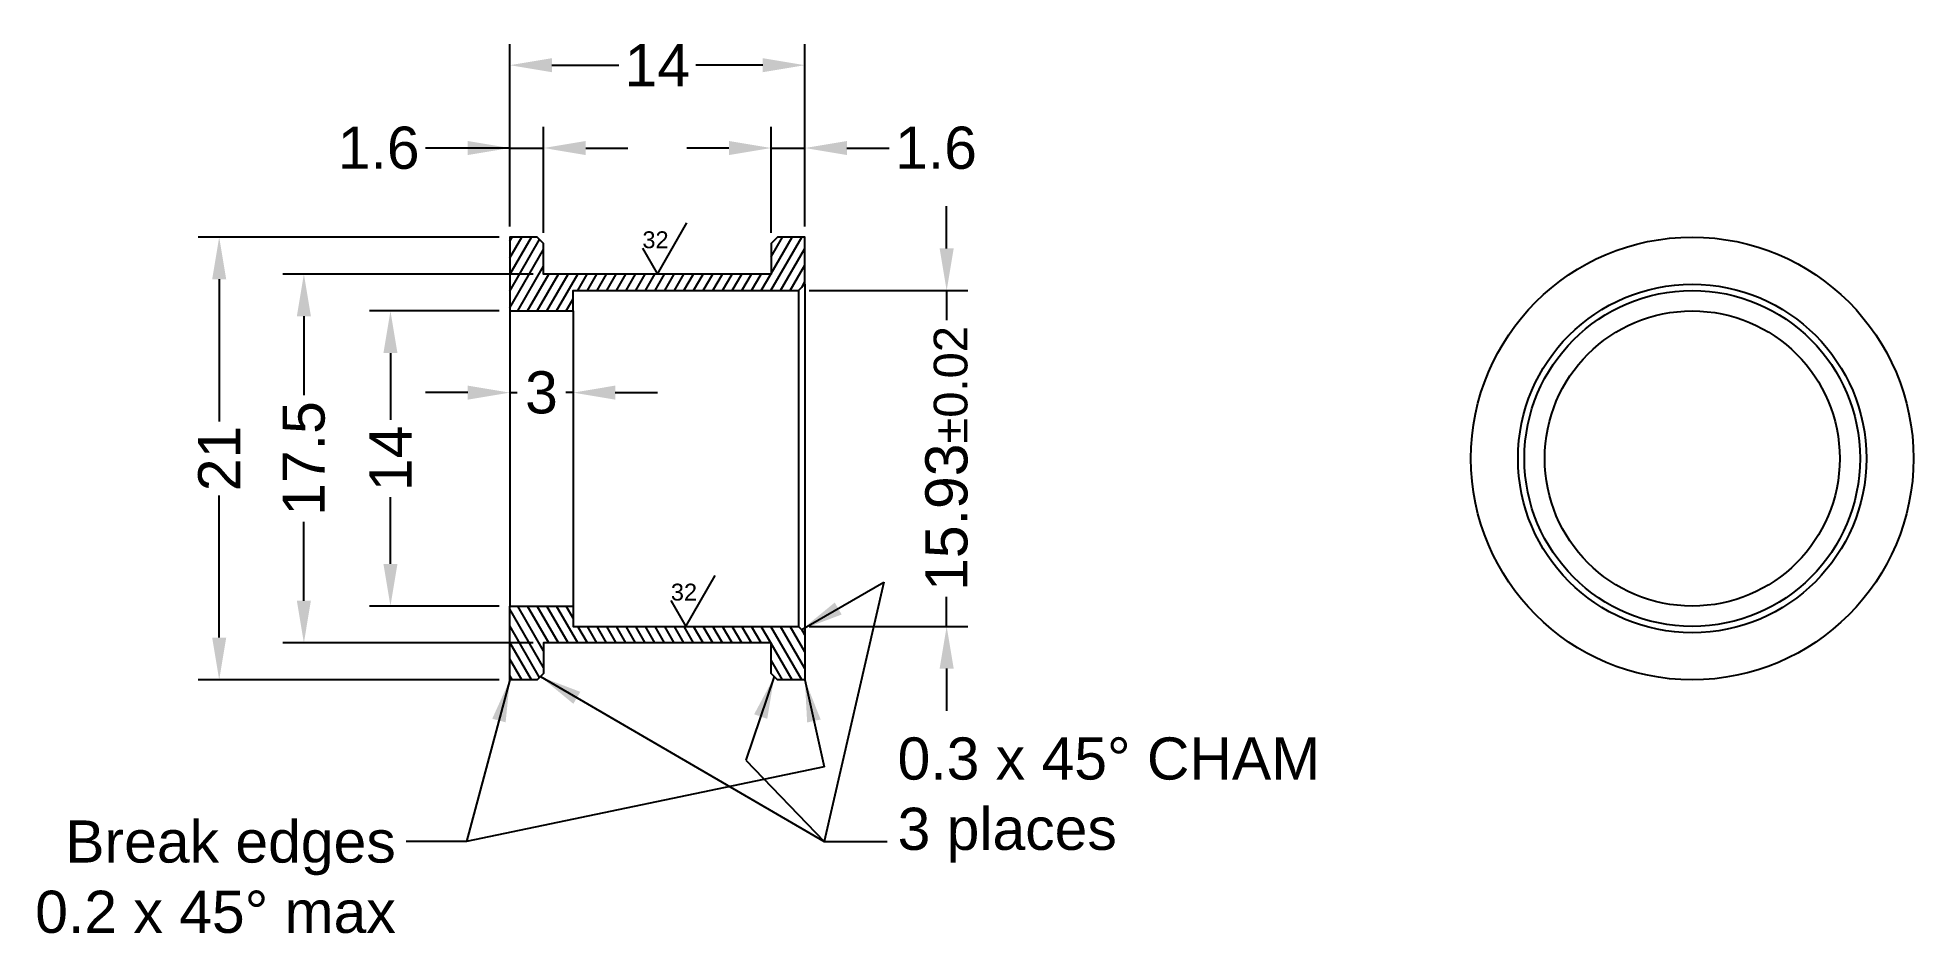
# Model space of a CAD drawing. Header units: millimetres. Extents: x -22.4 to 66.6, y -22.5 to 20.
import ezdxf

# ---------------------------------------------------------------- set-up
doc = ezdxf.new("R2010")
doc.units = ezdxf.units.MM
doc.layers.add('Dimensions', color=7, linetype='Continuous')
doc.styles.get("Standard").update_dxf_attribs({"font": 'arial.ttf'})
doc.dimstyles.new('ISO-25', dxfattribs={"dimtxt": 2, "dimasz": 2, "dimexe": 1, "dimexo": 0.5, "dimgap": 0.5, "dimtad": 0, "dimtoh": 1, "dimdec": 3, "dimlfac": 1, "dimdsep": 46, "dimtxsty": 'Standard', "dimcen": 2.5, "dimadec": 0, "dimazin": 0, "dimtfac": 1, "dimtdec": 3, "dimtmove": 0, "dimatfit": 3, "dimfxl": 1, "dimarcsym": 0})

# ---------------------------------------------------------------- blocks, each defined once
blk = doc.blocks.new('*D0')
at = {"layer": 'Defpoints', "color": 0}
for p in [(1.6, 14.728), (0, 10.5), (1.6, 10.2)]:
    blk.add_point(p, dxfattribs=at)
at = {"layer": 'Dimensions', "color": 0, "lineweight": -2}
for p, q in [((0, 11), (0, 15.728)), ((1.6, 10.7), (1.6, 15.728)), ((0, 14.728), (-4, 14.728)), ((-2, 14.728), (-4, 14.728)), ((0, 14.728), (1.6, 14.728)), ((3.6, 14.728), (5.6, 14.728))]:
    blk.add_line(p, q, dxfattribs=at)
at = {"layer": 'Dimensions', "color": 0}
for points in [[(-2, 14.394), (-2, 15.061), (0, 14.728)], [(3.6, 15.061), (3.6, 14.394), (1.6, 14.728)]]:
    blk.add_solid(points, dxfattribs=at)
at = {"layer": 'Dimensions', "color": 0, "insert": (-6.225, 14.728), "char_height": 2, "attachment_point": 5}
blk.add_mtext('1.6', dxfattribs=at)
blk = doc.blocks.new('*D1')
at = {"layer": 'Defpoints', "color": 0}
for p in [(14, 14.728), (12.4, 10.2), (14, 10.5)]:
    blk.add_point(p, dxfattribs=at)
at = {"layer": 'Dimensions', "color": 0, "lineweight": -2}
for p, q in [((12.4, 10.7), (12.4, 15.728)), ((14, 11), (14, 15.728)), ((10.4, 14.728), (8.4, 14.728)), ((12.4, 14.728), (14, 14.728)), ((16, 14.728), (18, 14.728))]:
    blk.add_line(p, q, dxfattribs=at)
at = {"layer": 'Dimensions', "color": 0}
for points in [[(10.4, 14.394), (10.4, 15.061), (12.4, 14.728)], [(16, 15.061), (16, 14.394), (14, 14.728)]]:
    blk.add_solid(points, dxfattribs=at)
at = {"layer": 'Dimensions', "color": 0, "insert": (20.225, 14.728), "char_height": 2, "attachment_point": 5}
blk.add_mtext('1.6', dxfattribs=at)
blk = doc.blocks.new('*D2')
at = {"layer": 'Defpoints', "color": 0}
for p in [(14, 18.656), (0, 10.5), (14, 10.5)]:
    blk.add_point(p, dxfattribs=at)
at = {"layer": 'Dimensions', "color": 0, "lineweight": -2}
for p, q in [((0, 11), (0, 19.656)), ((14, 11), (14, 19.656)), ((2, 18.656), (5.167, 18.656)), ((12, 18.656), (8.833, 18.656))]:
    blk.add_line(p, q, dxfattribs=at)
at = {"layer": 'Dimensions', "color": 0}
for points in [[(2, 18.989), (2, 18.323), (0, 18.656)], [(12, 18.323), (12, 18.989), (14, 18.656)]]:
    blk.add_solid(points, dxfattribs=at)
at = {"layer": 'Dimensions', "color": 0, "insert": (7, 18.656), "char_height": 2, "attachment_point": 5}
blk.add_mtext('14', dxfattribs=at)
blk = doc.blocks.new('*D3')
at = {"layer": 'Defpoints', "color": 0}
for p in [(0, 7), (3, 7), (3, 3.123)]:
    blk.add_point(p, dxfattribs=at)
at = {"layer": 'Dimensions', "color": 0, "lineweight": -2}
for p, q in [((0, 6.5), (0, 2.123)), ((3, 6.5), (3, 2.123)), ((-2, 3.123), (-4, 3.123)), ((0, 3.123), (0.346, 3.123)), ((3, 3.123), (2.654, 3.123)), ((5, 3.123), (7, 3.123))]:
    blk.add_line(p, q, dxfattribs=at)
at = {"layer": 'Dimensions', "color": 0}
for points in [[(-2, 2.79), (-2, 3.457), (0, 3.123)], [(5, 3.457), (5, 2.79), (3, 3.123)]]:
    blk.add_solid(points, dxfattribs=at)
at = {"layer": 'Dimensions', "color": 0, "insert": (1.5, 3.123), "char_height": 2, "attachment_point": 5}
blk.add_mtext('3', dxfattribs=at)
blk = doc.blocks.new('*D4')
at = {"layer": 'Defpoints', "color": 0}
for p in [(13.7, 7.965), (13.7, -7.965), (20.73, -7.965)]:
    blk.add_point(p, dxfattribs=at)
at = {"layer": 'Dimensions', "color": 0, "lineweight": -2}
for p, q in [((20.73, 9.965), (20.73, 11.965)), ((14.2, 7.965), (21.73, 7.965)), ((20.73, 7.965), (20.73, 6.566)), ((20.73, -7.965), (20.73, -6.566)), ((14.2, -7.965), (21.73, -7.965)), ((20.73, -9.965), (20.73, -11.965))]:
    blk.add_line(p, q, dxfattribs=at)
at = {"layer": 'Dimensions', "color": 0}
for points in [[(20.397, 9.965), (21.064, 9.965), (20.73, 7.965)], [(21.064, -9.965), (20.397, -9.965), (20.73, -7.965)]]:
    blk.add_solid(points, dxfattribs=at)
at = {"layer": 'Dimensions', "color": 0, "insert": (20.73, 0), "char_height": 2, "attachment_point": 5, "rotation": 90}
blk.add_mtext('15.93{\\H1.600000;%%p0.02}', dxfattribs=at)
blk = doc.blocks.new('*D5')
at = {"layer": 'Defpoints', "color": 0}
for p in [(0, 7), (-5.666, -7), (0, -7)]:
    blk.add_point(p, dxfattribs=at)
at = {"layer": 'Dimensions', "color": 0, "lineweight": -2}
for p, q in [((-0.5, 7), (-6.666, 7)), ((-5.666, 5), (-5.666, 1.833)), ((-5.666, -5), (-5.666, -1.833)), ((-0.5, -7), (-6.666, -7))]:
    blk.add_line(p, q, dxfattribs=at)
at = {"layer": 'Dimensions', "color": 0}
for points in [[(-5.333, 5), (-6, 5), (-5.666, 7)], [(-6, -5), (-5.333, -5), (-5.666, -7)]]:
    blk.add_solid(points, dxfattribs=at)
at = {"layer": 'Dimensions', "color": 0, "insert": (-5.666, 0), "char_height": 2, "attachment_point": 5, "rotation": 90}
blk.add_mtext('14', dxfattribs=at)
blk = doc.blocks.new('*D6')
at = {"layer": 'Defpoints', "color": 0}
for p in [(1.6, 8.75), (-9.775, -8.75), (1.6, -8.75)]:
    blk.add_point(p, dxfattribs=at)
at = {"layer": 'Dimensions', "color": 0, "lineweight": -2}
for p, q in [((1.1, 8.75), (-10.775, 8.75)), ((-9.775, 6.75), (-9.775, 3.008)), ((-9.775, -6.75), (-9.775, -3.008)), ((1.1, -8.75), (-10.775, -8.75))]:
    blk.add_line(p, q, dxfattribs=at)
at = {"layer": 'Dimensions', "color": 0}
for points in [[(-9.442, 6.75), (-10.109, 6.75), (-9.775, 8.75)], [(-10.109, -6.75), (-9.442, -6.75), (-9.775, -8.75)]]:
    blk.add_solid(points, dxfattribs=at)
at = {"layer": 'Dimensions', "color": 0, "insert": (-9.775, 0), "char_height": 2, "attachment_point": 5, "rotation": 90}
blk.add_mtext('17.5', dxfattribs=at)
blk = doc.blocks.new('*D7')
at = {"layer": 'Defpoints', "color": 0}
for p in [(0, 10.5), (-13.794, -10.5), (0, -10.5)]:
    blk.add_point(p, dxfattribs=at)
at = {"layer": 'Dimensions', "color": 0, "lineweight": -2}
for p, q in [((-0.5, 10.5), (-14.794, 10.5)), ((-13.794, 8.5), (-13.794, 1.755)), ((-13.794, -8.5), (-13.794, -1.755)), ((-0.5, -10.5), (-14.794, -10.5))]:
    blk.add_line(p, q, dxfattribs=at)
at = {"layer": 'Dimensions', "color": 0}
for points in [[(-13.461, 8.5), (-14.127, 8.5), (-13.794, 10.5)], [(-14.127, -8.5), (-13.461, -8.5), (-13.794, -10.5)]]:
    blk.add_solid(points, dxfattribs=at)
at = {"layer": 'Dimensions', "color": 0, "insert": (-13.794, 0), "char_height": 2, "attachment_point": 5, "rotation": 90}
blk.add_mtext('21', dxfattribs=at)

msp = doc.modelspace()

# ---------------------------------------------------------------- hatches: boundary and pattern name
h = msp.add_hatch()
h.set_pattern_fill('ANSI31', color=256, scale=0.125, angle=15, style=0)
h.paths.add_polyline_path([(0, 7), (3, 7), (3, 7.965), (13.7, 7.965), (14, 8.265), (14, 10.5), (12.7, 10.5), (12.4, 10.2), (12.4, 8.75), (1.6, 8.75), (1.6, 10.2), (1.3, 10.5), (0, 10.5)])
h = msp.add_hatch()
h.set_pattern_fill('ANSI31', color=256, scale=0.125, angle=345, style=0)
h.set_pattern_definition([(300, (0, 0), (-0.343704, -0.1984375), [])])
h.paths.add_polyline_path([(0, -7), (3, -7), (3, -7.965), (13.7, -7.965), (14, -8.265), (14, -10.5), (12.7, -10.5), (12.4, -10.2), (12.4, -8.75), (1.6, -8.75), (1.6, -10.2), (1.3, -10.5), (0, -10.5)])

# ---------------------------------------------------------------- linework, layer by layer
for p, q in [((14, 8.265), (14.005, -8.27)), ((13.7, 7.975), (13.7, -7.965)), ((0, 7), (0, -7)), ((3, 7), (3, -7))]:
    msp.add_line(p, q)
for points in [[(0, 7), (3, 7), (3, 7.965), (13.7, 7.965), (14, 8.265), (14, 10.5), (12.7, 10.5), (12.4, 10.2), (12.4, 8.75), (1.6, 8.75), (1.6, 10.2), (1.3, 10.5), (0, 10.5)], [(0, -7), (3, -7), (3, -7.965), (13.7, -7.965), (14, -8.265), (14, -10.5), (12.7, -10.5), (12.4, -10.2), (12.4, -8.75), (1.6, -8.75), (1.6, -10.2), (1.3, -10.5), (0, -10.5)]]:
    msp.add_lwpolyline(points, close=True)
for radius in [10.5, 8.265, 7.965, 7]:
    msp.add_circle((56.1138, 0), radius)
at = {"layer": 'Dimensions'}
for p, q in [((7, 8.75), (8.3977, 11.1709)), ((6.2921, 9.9762), (7, 8.75)), ((8.35, -7.965), (9.7477, -5.5441)), ((7.6421, -6.7388), (8.35, -7.965))]:
    msp.add_line(p, q, dxfattribs=at)

# ---------------------------------------------------------------- texts
for p in [(6.2921, 9.9762), (7.6421, -6.7388)]:
    msp.add_text('32', height=0.8, dxfattribs=at).set_placement(p)
at = {"layer": 'Dimensions', "char_height": 2}
for s, insert, width, attachment_point in [('0.3 x 45° CHAM\\P3 places', (18.4006, -19.1703), 22.121189, 7), ('Break edges\\P0.2 x 45° max', (-5.4139, -17.1703), 18.5491, 3)]:
    msp.add_mtext(s, dxfattribs=dict(at, insert=insert, width=width, attachment_point=attachment_point))

# ---------------------------------------------------------------- dimensions: what is measured, and where the dimension line sits
at = {"layer": 'Dimensions'}
for base, p1, p2, picture, middle in [((14, 18.6562), (0, 10.5), (14, 10.5), '*D2', (7, 18.6562)), ((14, 14.7278), (12.4, 10.2), (14, 10.5), '*D1', (20.225, 14.7278)), ((3, 3.1234), (0, 7), (3, 7), '*D3', (1.5, 3.1234))]:
    dim = msp.add_linear_dim(base=base, p1=p1, p2=p2, dimstyle='ISO-25', dxfattribs=at)
    dim.commit()
    dim.dimension.update_dxf_attribs({"geometry": picture, "text_midpoint": middle})
dim = msp.add_linear_dim(base=(1.6, 14.7278), p1=(0, 10.5), p2=(1.6, 10.2), dimstyle='ISO-25', dxfattribs=at)
dim.commit()
dim.dimension.update_dxf_attribs({"geometry": '*D0', "text_midpoint": (-6.225, 14.7278), "dimtype": 160})
dim = msp.add_linear_dim(base=(20.7303, -7.965), p1=(13.7, 7.965), p2=(13.7, -7.965), angle=90, dimstyle='ISO-25', override={"dimtol": 1, "dimlim": 0, "dimtp": 0.02, "dimtm": 0.02, "dimtfac": 0.8}, dxfattribs=at)
dim.commit()
dim.dimension.update_dxf_attribs({"geometry": '*D4', "text_midpoint": (20.7303, 0), "dimtype": 160})
for base, p1, p2, picture, middle in [((-13.7941, -10.5), (0, 10.5), (0, -10.5), '*D7', (-13.7941, 0)), ((-9.7754, -8.75), (1.6, 8.75), (1.6, -8.75), '*D6', (-9.7754, 0)), ((-5.6665, -7), (0, 7), (0, -7), '*D5', (-5.6665, 0))]:
    dim = msp.add_linear_dim(base=base, p1=p1, p2=p2, angle=90, dimstyle='ISO-25', dxfattribs=at)
    dim.commit()
    dim.dimension.update_dxf_attribs({"geometry": picture, "text_midpoint": middle})

# ---------------------------------------------------------------- leaders
for points in [[(13.85, -8.115), (17.7556, -5.8701), (14.9113, -18.1703)], [(14, -10.5), (14.9111, -14.6309), (-2.0552, -18.1703)], [(12.55, -10.35), (11.1966, -14.3189), (14.9113, -18.1703)]]:
    msp.add_leader(points, dimstyle='ISO-25', dxfattribs=at)
at = {"layer": 'Dimensions', "annotation_type": 0, "has_hookline": 1}
for points, hookline_direction, text_width in [([(0, -10.5), (-2.0552, -18.1703), (-4.9139, -18.1703)], 1, 16.96), ([(1.45, -10.35), (14.9113, -18.1703), (17.9006, -18.1703)], 0, 19.716)]:
    msp.add_leader(points, dimstyle='ISO-25', override={"dimtad": 0}, dxfattribs=dict(at, hookline_direction=hookline_direction, text_width=text_width))

doc.saveas('drawing.dxf')
